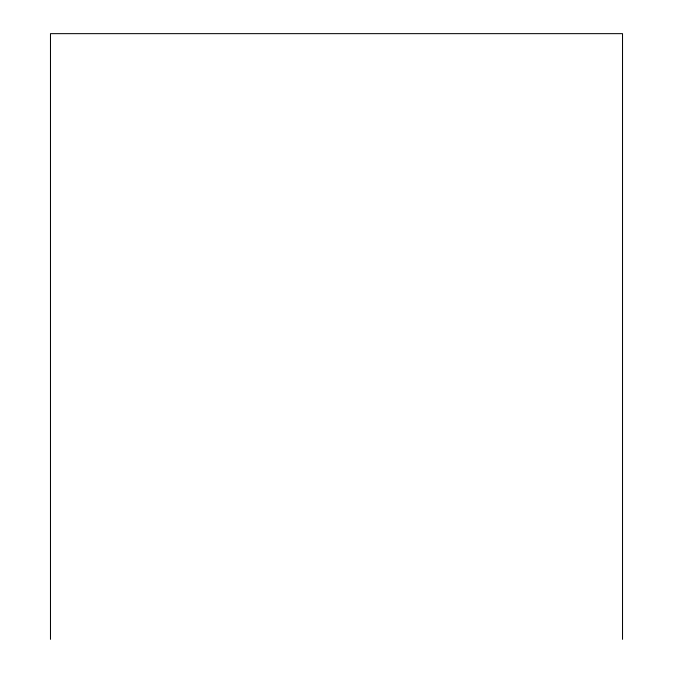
<?xml version="1.0" encoding="UTF-8"?>
<svg xmlns="http://www.w3.org/2000/svg" width="673" height="673" viewBox="0 0 673 673"><rect width="100%" height="100%" fill="white"/><g stroke="black" fill="none" stroke-linecap="round" stroke-linejoin="round"><path stroke-width="1.01" d="M622.525 639.35L622.525 33.65L50.475 33.65L50.475 639.35"/></g></svg>
